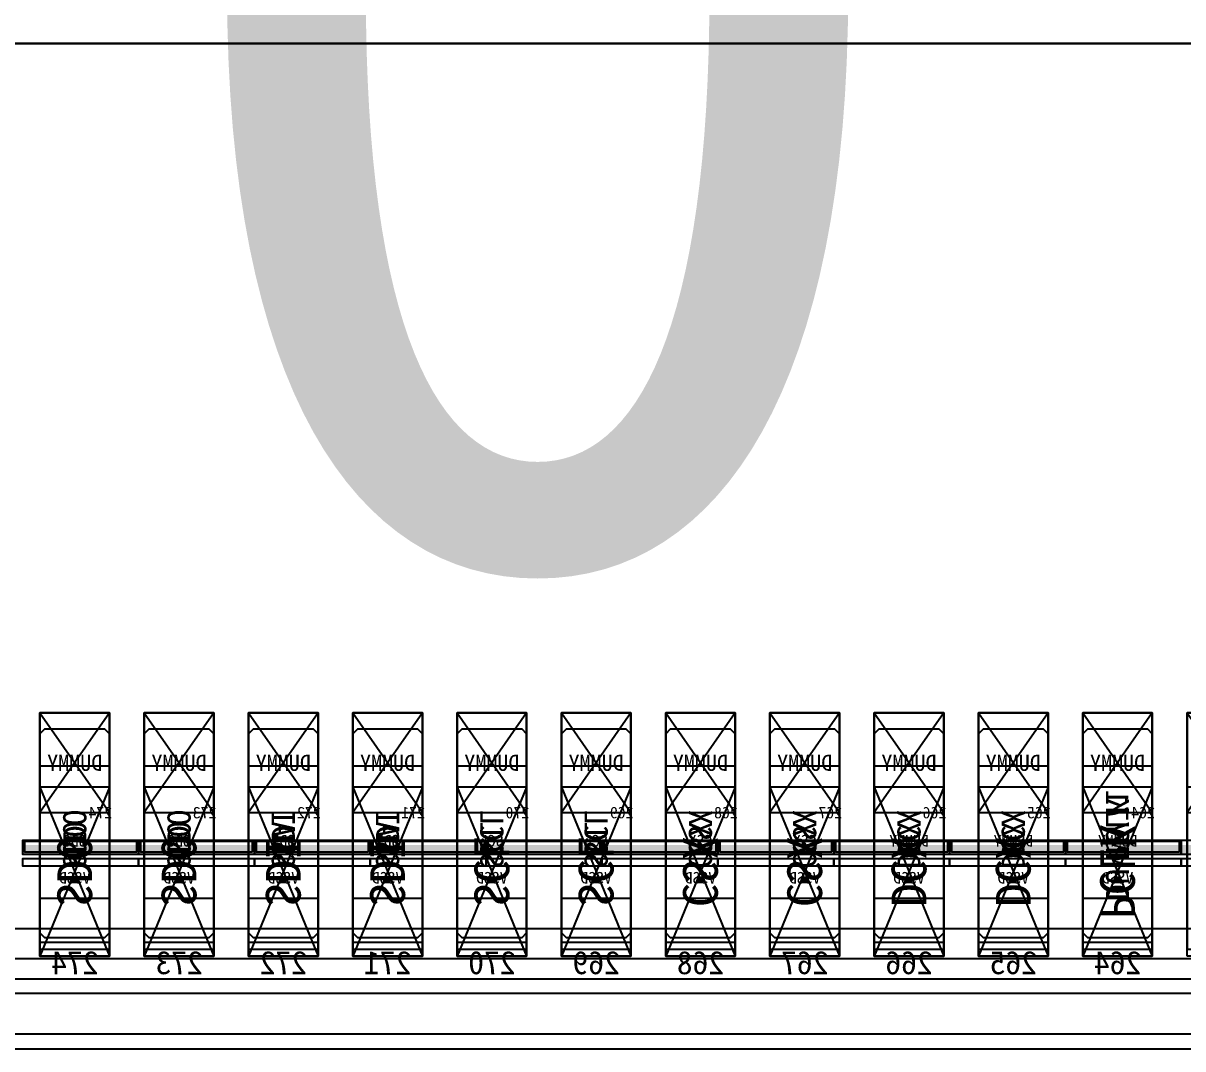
# Model space of a CAD drawing. Header units: millimetres. Extents: x 427 to 2444, y 137 to 817.
# Drawn here: x 1136.997 to 1137.497, y 300.775 to 301.218 of the extents above; entities that cross this region are included whole.
import ezdxf
from ezdxf.enums import TextEntityAlignment as Align

# ---------------------------------------------------------------- set-up
doc = ezdxf.new("R2010")
doc.units = ezdxf.units.MM
for name, color, linetype in [('L0', 211, 'Continuous'), ('L102', 91, 'Continuous'), ('L114', 213, 'Continuous'), ('L240', 60, 'Continuous'), ('L241', 200, 'Continuous'), ('L242', 51, 'Continuous'), ('L245', 53, 'Continuous'), ('L246', 93, 'Continuous'), ('L248', 171, 'Continuous'), ('L59', 140, 'Continuous'), ('L63', 4, 'Continuous'), ('L98', 150, 'Continuous')]:
    doc.layers.add(name, color=color, linetype=linetype)
doc.styles.add('txt', font='simhei.ttf')

# ---------------------------------------------------------------- blocks, each defined once
blk = doc.blocks.new('HX8394_F_PAD')
at = {"layer": 'L0'}
blk.add_lwpolyline([(-13.86, -0.4025), (-13.86, 0.4025), (13.86, 0.4025), (13.86, -0.4025), (-13.86, -0.4025)], close=True, dxfattribs=at)
at = {"layer": 'L241'}
blk.add_lwpolyline([(-13.9, -0.435), (-13.9, 0.435), (13.9, 0.435), (13.9, -0.435), (-13.9, -0.435)], close=True, dxfattribs=at)
at = {"layer": 'L242'}
for points in [[(-1.8355, -0.3935), (-1.8375, -0.3915), (-1.8375, -0.3055), (-1.8355, -0.3035), (-1.8095, -0.3035), (-1.8075, -0.3055), (-1.8075, -0.3915), (-1.8095, -0.3935), (-1.8355, -0.3935)], [(-1.7905, -0.3935), (-1.7925, -0.3915), (-1.7925, -0.3055), (-1.7905, -0.3035), (-1.7645, -0.3035), (-1.7625, -0.3055), (-1.7625, -0.3915), (-1.7645, -0.3935), (-1.7905, -0.3935)], [(-1.7455, -0.3935), (-1.7475, -0.3915), (-1.7475, -0.3055), (-1.7455, -0.3035), (-1.7195, -0.3035), (-1.7175, -0.3055), (-1.7175, -0.3915), (-1.7195, -0.3935), (-1.7455, -0.3935)], [(-1.7005, -0.3935), (-1.7025, -0.3915), (-1.7025, -0.3055), (-1.7005, -0.3035), (-1.6745, -0.3035), (-1.6725, -0.3055), (-1.6725, -0.3915), (-1.6745, -0.3935), (-1.7005, -0.3935)], [(-1.6555, -0.3935), (-1.6575, -0.3915), (-1.6575, -0.3055), (-1.6555, -0.3035), (-1.6295, -0.3035), (-1.6275, -0.3055), (-1.6275, -0.3915), (-1.6295, -0.3935), (-1.6555, -0.3935)], [(-1.6105, -0.3935), (-1.6125, -0.3915), (-1.6125, -0.3055), (-1.6105, -0.3035), (-1.5845, -0.3035), (-1.5825, -0.3055), (-1.5825, -0.3915), (-1.5845, -0.3935), (-1.6105, -0.3935)], [(-1.5655, -0.3935), (-1.5675, -0.3915), (-1.5675, -0.3055), (-1.5655, -0.3035), (-1.5395, -0.3035), (-1.5375, -0.3055), (-1.5375, -0.3915), (-1.5395, -0.3935), (-1.5655, -0.3935)], [(-1.5205, -0.3935), (-1.5225, -0.3915), (-1.5225, -0.3055), (-1.5205, -0.3035), (-1.4945, -0.3035), (-1.4925, -0.3055), (-1.4925, -0.3915), (-1.4945, -0.3935), (-1.5205, -0.3935)], [(-1.4755, -0.3935), (-1.4775, -0.3915), (-1.4775, -0.3055), (-1.4755, -0.3035), (-1.4495, -0.3035), (-1.4475, -0.3055), (-1.4475, -0.3915), (-1.4495, -0.3935), (-1.4755, -0.3935)], [(-1.4305, -0.3935), (-1.4325, -0.3915), (-1.4325, -0.3055), (-1.4305, -0.3035), (-1.4045, -0.3035), (-1.4025, -0.3055), (-1.4025, -0.3915), (-1.4045, -0.3935), (-1.4305, -0.3935)], [(-1.3855, -0.3935), (-1.3875, -0.3915), (-1.3875, -0.3055), (-1.3855, -0.3035), (-1.3595, -0.3035), (-1.3575, -0.3055), (-1.3575, -0.3915), (-1.3595, -0.3935), (-1.3855, -0.3935)]]:
    blk.add_lwpolyline(points, close=True, dxfattribs=at)
at = {"layer": 'L240', "style": 'txt'}
for s, p in [('PCLK', (-1.8225, -0.346834)), ('DCX', (-1.7775, -0.3485)), ('DCX', (-1.7325, -0.3485)), ('CSX', (-1.6875, -0.3485)), ('CSX', (-1.6425, -0.3485)), ('SCL', (-1.5975, -0.3485)), ('SCL', (-1.5525, -0.3485)), ('SDI', (-1.5075, -0.3485)), ('SDI', (-1.4625, -0.3485)), ('SDO', (-1.4175, -0.3485)), ('SDO', (-1.3725, -0.3485))]:
    blk.add_text(s, height=0.01, rotation=90, dxfattribs=at).set_placement(p, align=Align.MIDDLE_CENTER)
at = {"layer": 'L248', "style": 'txt'}
blk.add_text('27800x870(include SR&SL)', height=0.5, dxfattribs=at).set_placement((-0.381772, 0.019694), align=Align.MIDDLE_CENTER)
blk = doc.blocks.new('NTBUMP_73X30')
at = {"color": 5, "linetype": 'Continuous'}
blk.add_lwpolyline([(-0.015, 0.04), (0.015, -0.033), (0.015, 0.04), (-0.015, -0.033)], dxfattribs=at)
at = {"layer": 'L242', "color": 5}
blk.add_lwpolyline([(-0.015, -0.033), (-0.015, 0.04), (0.015, 0.04), (0.015, -0.033), (-0.015, -0.033)], close=True, dxfattribs=at)
blk = doc.blocks.new('ILI9881C_AA_NTBUMP_PM_875UM')
at = {"layer": 'L241'}
blk.add_lwpolyline([(-13.92, -0.4375), (-13.92, 0.4375), (13.92, 0.4375), (13.92, -0.4375), (-13.92, -0.4375)], close=True, dxfattribs=at)
for p in [(-1.8225, -0.3645), (-1.7775, -0.3645), (-1.7325, -0.3645), (-1.6875, -0.3645), (-1.6425, -0.3645), (-1.5975, -0.3645), (-1.5525, -0.3645), (-1.5075, -0.3645), (-1.4625, -0.3645), (-1.4175, -0.3645), (-1.3725, -0.3645)]:
    blk.add_blockref('NTBUMP_73X30', p)
at = {"layer": 'L246', "style": 'txt'}
for s, p in [('PCLK', (-1.8225, -0.361)), ('DCX', (-1.7775, -0.361)), ('DCX', (-1.7325, -0.361)), ('CSX', (-1.6875, -0.361)), ('CSX', (-1.6425, -0.361)), ('SCL', (-1.5975, -0.361)), ('SCL', (-1.5525, -0.361)), ('SDI', (-1.5075, -0.361)), ('SDI', (-1.4625, -0.361)), ('SDO', (-1.4175, -0.361)), ('SDO', (-1.3725, -0.361))]:
    blk.add_text(s, height=0.015, rotation=90, dxfattribs=at).set_placement(p, align=Align.MIDDLE_CENTER)
for s, p in [('264', (-1.8225, -0.400279)), ('265', (-1.7775, -0.400279)), ('266', (-1.7325, -0.400279)), ('267', (-1.6875, -0.400279)), ('268', (-1.6425, -0.400279)), ('269', (-1.5975, -0.400279)), ('270', (-1.5525, -0.400279)), ('271', (-1.5075, -0.400279)), ('272', (-1.4625, -0.400279)), ('273', (-1.4175, -0.400279)), ('274', (-1.3725, -0.400279))]:
    blk.add_text(s, height=0.01, dxfattribs=at).set_placement(p, align=Align.MIDDLE_CENTER)
blk = doc.blocks.new('INPUT_BUMP')
at = {"layer": 'L102'}
for points in [[(0.014, 0.04), (0.014, 0.041), (0.015, 0.041), (0.015, 0.04), (0.014, 0.04)], [(0.015, 0.04), (0.015, 0.041), (0.016, 0.041), (0.016, 0.04), (0.015, 0.04)], [(0.014, 0.039), (0.014, 0.04), (0.015, 0.04), (0.015, 0.039), (0.014, 0.039)], [(0.015, 0.039), (0.015, 0.04), (0.016, 0.04), (0.016, 0.039), (0.015, 0.039)]]:
    blk.add_lwpolyline(points, close=True, dxfattribs=at)
at = {"layer": 'L242'}
blk.add_lwpolyline([(0, 0.01), (0, 0.08), (0.03, 0.08), (0.03, 0.01), (0, 0.01)], close=True, dxfattribs=at)
blk = doc.blocks.new('JD9365Z_PAD_20170829_Y880')
at = {"layer": 'L241'}
blk.add_lwpolyline([(-13.95, -0.41), (-13.95, 0.41), (13.95, 0.41), (13.95, -0.41), (-13.95, -0.41)], close=True, dxfattribs=at)
at = {"row_count": 1, "column_count": 554, "row_spacing": 0.08, "column_spacing": 0.045}
blk.add_blockref('INPUT_BUMP', (-12.4575, -0.401), dxfattribs=at)
at = {"layer": 'L240', "style": 'txt'}
for p in [(-1.8225, -0.360167), (-1.7775, -0.360167), (-1.7325, -0.360167), (-1.6875, -0.360167), (-1.6425, -0.360167), (-1.5975, -0.360167), (-1.5525, -0.360167), (-1.5075, -0.360167), (-1.4625, -0.360167), (-1.4175, -0.360167), (-1.3725, -0.360167)]:
    blk.add_text('VSSD', height=0.005, dxfattribs=at).set_placement(p, align=Align.MIDDLE_CENTER)
blk = doc.blocks.new('NV3052C3P_BUMP_ORI_20190911')
at = {"layer": 'L241'}
blk.add_lwpolyline([(-13.8, -0.398), (-13.8, 0.398), (13.8, 0.398), (13.8, -0.398), (-13.8, -0.398)], close=True, dxfattribs=at)
at = {"layer": 'L242'}
for points in [[(-1.8375, -0.385), (-1.8375, -0.337), (-1.8075, -0.337), (-1.8075, -0.385), (-1.8375, -0.385)], [(-1.7925, -0.385), (-1.7925, -0.337), (-1.7625, -0.337), (-1.7625, -0.385), (-1.7925, -0.385)], [(-1.7475, -0.385), (-1.7475, -0.337), (-1.7175, -0.337), (-1.7175, -0.385), (-1.7475, -0.385)], [(-1.7025, -0.385), (-1.7025, -0.337), (-1.6725, -0.337), (-1.6725, -0.385), (-1.7025, -0.385)], [(-1.6575, -0.385), (-1.6575, -0.337), (-1.6275, -0.337), (-1.6275, -0.385), (-1.6575, -0.385)], [(-1.6125, -0.385), (-1.6125, -0.337), (-1.5825, -0.337), (-1.5825, -0.385), (-1.6125, -0.385)], [(-1.5675, -0.385), (-1.5675, -0.337), (-1.5375, -0.337), (-1.5375, -0.385), (-1.5675, -0.385)], [(-1.5225, -0.385), (-1.5225, -0.337), (-1.4925, -0.337), (-1.4925, -0.385), (-1.5225, -0.385)], [(-1.4775, -0.385), (-1.4775, -0.337), (-1.4475, -0.337), (-1.4475, -0.385), (-1.4775, -0.385)], [(-1.4325, -0.385), (-1.4325, -0.337), (-1.4025, -0.337), (-1.4025, -0.385), (-1.4325, -0.385)], [(-1.3875, -0.385), (-1.3875, -0.337), (-1.3575, -0.337), (-1.3575, -0.385), (-1.3875, -0.385)]]:
    blk.add_lwpolyline(points, close=True, dxfattribs=at)
at = {"layer": 'L245', "style": 'txt'}
for s, p in [('DUMMY', (-1.822527, -0.360167)), ('DUMMY', (-1.777527, -0.360167)), ('DUMMY', (-1.732527, -0.360167)), ('CSX', (-1.687527, -0.360167)), ('CSX', (-1.642527, -0.360167)), ('SCL', (-1.597527, -0.360167)), ('SCL', (-1.552527, -0.360167)), ('SDI', (-1.507527, -0.360167)), ('SDI', (-1.462527, -0.360167)), ('SDO', (-1.417527, -0.360167)), ('SDO', (-1.372527, -0.360167))]:
    blk.add_text(s, height=0.005, dxfattribs=at).set_placement(p, align=Align.MIDDLE_CENTER)
blk = doc.blocks.new('BUMP_30_76')
at = {"layer": 'L242'}
blk.add_lwpolyline([(-0.015, -0.0195), (-0.015, 0.0565), (0.015, 0.0565), (0.015, -0.0195), (-0.015, -0.0195)], close=True, dxfattribs=at)
blk = doc.blocks.new('FL11283_A_OTHER')
at = {"layer": 'L102'}
blk.add_lwpolyline([(-13.86, 0), (-13.86, 0.41), (0, 0.41), (0, 0), (-13.86, 0)], close=True, dxfattribs=at)
at = {"layer": 'L241'}
blk.add_lwpolyline([(-13.86, -0.41), (-13.86, 0.41), (13.86, 0.41), (13.86, 0.404), (-13.854, 0.404), (-13.854, -0.404), (13.854, -0.404), (13.854, 0.404), (13.86, 0.404), (13.86, -0.41), (-13.86, -0.41)], close=True, dxfattribs=at)
at = {"layer": 'L59'}
for points in [[(-13.86, -0.41), (-13.86, 0.41), (13.86, 0.41), (13.86, -0.41), (-13.86, -0.41)], [(-13.86, -0.41), (-13.86, 0), (0, 0), (0, -0.41), (-13.86, -0.41)]]:
    blk.add_lwpolyline(points, close=True, dxfattribs=at)
for p in [(-1.8225, -0.3685), (-1.7775, -0.3685), (-1.7325, -0.3685), (-1.6875, -0.3685), (-1.6425, -0.3685), (-1.5975, -0.3685), (-1.5525, -0.3685), (-1.5075, -0.3685), (-1.4625, -0.3685), (-1.4175, -0.3685), (-1.3725, -0.3685)]:
    blk.add_blockref('BUMP_30_76', p)
at = {"layer": 'L102', "style": 'txt'}
for s, p in [('DUMMY71', (-1.8225, -0.346)), ('DCX', (-1.7775, -0.346)), ('DCX', (-1.7325, -0.346)), ('CSX', (-1.6875, -0.346)), ('CSX', (-1.6425, -0.346)), ('SCL', (-1.5975, -0.346)), ('SCL', (-1.5525, -0.346)), ('SDA', (-1.5075, -0.346)), ('SDA', (-1.4625, -0.346)), ('SDO', (-1.4175, -0.346)), ('SDO', (-1.3725, -0.346))]:
    blk.add_text(s, height=0.01, rotation=90, dxfattribs=at).set_placement(p, align=Align.MIDDLE_CENTER)
blk = doc.blocks.new('GC9702_ANALOG_PAD_BUMP')
at = {"color": 5, "linetype": 'Continuous'}
blk.add_lwpolyline([(-0.015, 0.0215), (0.015, -0.0215), (0.015, 0.0215), (-0.015, -0.0215)], dxfattribs=at)
at = {"layer": 'L242', "color": 5}
blk.add_lwpolyline([(-0.015, -0.0215), (-0.015, 0.0215), (0.015, 0.0215), (0.015, -0.0215), (-0.015, -0.0215)], close=True, dxfattribs=at)
blk = doc.blocks.new('GC9702_BUMP_NOCOMPENSATION')
at = {"layer": 'L114'}
for points in [[(-1.9, -0.38), (-1.9, -0.374), (-1.85, -0.374), (-1.85, -0.38), (-1.9, -0.38)], [(-1.9, -0.38), (-1.9, -0.374), (-1.85, -0.374), (-1.85, -0.38), (-1.9, -0.38)], [(-1.85, -0.38), (-1.85, -0.374), (-1.8, -0.374), (-1.8, -0.38), (-1.85, -0.38)], [(-1.85, -0.38), (-1.85, -0.374), (-1.8, -0.374), (-1.8, -0.38), (-1.85, -0.38)], [(-1.84926, -0.379), (-1.84926, -0.37443), (-1.80082, -0.37443), (-1.80082, -0.379), (-1.84926, -0.379)], [(-1.84926, -0.379), (-1.84926, -0.37443), (-1.80082, -0.37443), (-1.80082, -0.379), (-1.84926, -0.379)], [(-1.8, -0.38), (-1.8, -0.374), (-1.75, -0.374), (-1.75, -0.38), (-1.8, -0.38)], [(-1.8, -0.38), (-1.8, -0.374), (-1.75, -0.374), (-1.75, -0.38), (-1.8, -0.38)], [(-1.79926, -0.379), (-1.79926, -0.37443), (-1.75082, -0.37443), (-1.75082, -0.379), (-1.79926, -0.379)], [(-1.79926, -0.379), (-1.79926, -0.37443), (-1.75082, -0.37443), (-1.75082, -0.379), (-1.79926, -0.379)], [(-1.75, -0.38), (-1.75, -0.374), (-1.7, -0.374), (-1.7, -0.38), (-1.75, -0.38)], [(-1.75, -0.38), (-1.75, -0.374), (-1.7, -0.374), (-1.7, -0.38), (-1.75, -0.38)], [(-1.74926, -0.379), (-1.74926, -0.37443), (-1.70082, -0.37443), (-1.70082, -0.379), (-1.74926, -0.379)], [(-1.74926, -0.379), (-1.74926, -0.37443), (-1.70082, -0.37443), (-1.70082, -0.379), (-1.74926, -0.379)], [(-1.7, -0.38), (-1.7, -0.374), (-1.65, -0.374), (-1.65, -0.38), (-1.7, -0.38)], [(-1.7, -0.38), (-1.7, -0.374), (-1.65, -0.374), (-1.65, -0.38), (-1.7, -0.38)], [(-1.69926, -0.379), (-1.69926, -0.37443), (-1.65082, -0.37443), (-1.65082, -0.379), (-1.69926, -0.379)], [(-1.69926, -0.379), (-1.69926, -0.37443), (-1.65082, -0.37443), (-1.65082, -0.379), (-1.69926, -0.379)], [(-1.65, -0.38), (-1.65, -0.374), (-1.6, -0.374), (-1.6, -0.38), (-1.65, -0.38)], [(-1.65, -0.38), (-1.65, -0.374), (-1.6, -0.374), (-1.6, -0.38), (-1.65, -0.38)], [(-1.64926, -0.379), (-1.64926, -0.37443), (-1.60082, -0.37443), (-1.60082, -0.379), (-1.64926, -0.379)], [(-1.64926, -0.379), (-1.64926, -0.37443), (-1.60082, -0.37443), (-1.60082, -0.379), (-1.64926, -0.379)], [(-1.6, -0.38), (-1.6, -0.374), (-1.55, -0.374), (-1.55, -0.38), (-1.6, -0.38)], [(-1.6, -0.38), (-1.6, -0.374), (-1.55, -0.374), (-1.55, -0.38), (-1.6, -0.38)], [(-1.59926, -0.379), (-1.59926, -0.37443), (-1.55082, -0.37443), (-1.55082, -0.379), (-1.59926, -0.379)], [(-1.59926, -0.379), (-1.59926, -0.37443), (-1.55082, -0.37443), (-1.55082, -0.379), (-1.59926, -0.379)], [(-1.55, -0.38), (-1.55, -0.374), (-1.5, -0.374), (-1.5, -0.38), (-1.55, -0.38)], [(-1.55, -0.38), (-1.55, -0.374), (-1.5, -0.374), (-1.5, -0.38), (-1.55, -0.38)], [(-1.54926, -0.379), (-1.54926, -0.37443), (-1.50082, -0.37443), (-1.50082, -0.379), (-1.54926, -0.379)], [(-1.54926, -0.379), (-1.54926, -0.37443), (-1.50082, -0.37443), (-1.50082, -0.379), (-1.54926, -0.379)], [(-1.5, -0.38), (-1.5, -0.374), (-1.45, -0.374), (-1.45, -0.38), (-1.5, -0.38)], [(-1.5, -0.38), (-1.5, -0.374), (-1.45, -0.374), (-1.45, -0.38), (-1.5, -0.38)], [(-1.49926, -0.379), (-1.49926, -0.37443), (-1.45082, -0.37443), (-1.45082, -0.379), (-1.49926, -0.379)], [(-1.49926, -0.379), (-1.49926, -0.37443), (-1.45082, -0.37443), (-1.45082, -0.379), (-1.49926, -0.379)], [(-1.45, -0.38), (-1.45, -0.374), (-1.4, -0.374), (-1.4, -0.38), (-1.45, -0.38)], [(-1.45, -0.38), (-1.45, -0.374), (-1.4, -0.374), (-1.4, -0.38), (-1.45, -0.38)], [(-1.44926, -0.379), (-1.44926, -0.37443), (-1.40082, -0.37443), (-1.40082, -0.379), (-1.44926, -0.379)], [(-1.44926, -0.379), (-1.44926, -0.37443), (-1.40082, -0.37443), (-1.40082, -0.379), (-1.44926, -0.379)], [(-1.4, -0.38), (-1.4, -0.374), (-1.35, -0.374), (-1.35, -0.38), (-1.4, -0.38)], [(-1.4, -0.38), (-1.4, -0.374), (-1.35, -0.374), (-1.35, -0.38), (-1.4, -0.38)], [(-1.39926, -0.379), (-1.39926, -0.37443), (-1.35082, -0.37443), (-1.35082, -0.379), (-1.39926, -0.379)], [(-1.39926, -0.379), (-1.39926, -0.37443), (-1.35082, -0.37443), (-1.35082, -0.379), (-1.39926, -0.379)]]:
    blk.add_lwpolyline(points, close=True, dxfattribs=at)
at = {"layer": 'L114', "const_width": 0.004}
for points in [[(-1.9, -0.378), (-1.85, -0.378)], [(-1.9, -0.378), (-1.85, -0.378)], [(-1.9, -0.378), (-1.85, -0.378)], [(-1.9, -0.378), (-1.85, -0.378)], [(-1.85, -0.378), (-1.8, -0.378)], [(-1.85, -0.378), (-1.8, -0.378)], [(-1.85, -0.378), (-1.8, -0.378)], [(-1.85, -0.378), (-1.8, -0.378)], [(-1.8, -0.378), (-1.75, -0.378)], [(-1.8, -0.378), (-1.75, -0.378)], [(-1.8, -0.378), (-1.75, -0.378)], [(-1.8, -0.378), (-1.75, -0.378)], [(-1.75, -0.378), (-1.7, -0.378)], [(-1.75, -0.378), (-1.7, -0.378)], [(-1.75, -0.378), (-1.7, -0.378)], [(-1.75, -0.378), (-1.7, -0.378)], [(-1.7, -0.378), (-1.65, -0.378)], [(-1.7, -0.378), (-1.65, -0.378)], [(-1.7, -0.378), (-1.65, -0.378)], [(-1.7, -0.378), (-1.65, -0.378)], [(-1.65, -0.378), (-1.6, -0.378)], [(-1.65, -0.378), (-1.6, -0.378)], [(-1.65, -0.378), (-1.6, -0.378)], [(-1.65, -0.378), (-1.6, -0.378)], [(-1.6, -0.378), (-1.55, -0.378)], [(-1.6, -0.378), (-1.55, -0.378)], [(-1.6, -0.378), (-1.55, -0.378)], [(-1.6, -0.378), (-1.55, -0.378)], [(-1.55, -0.378), (-1.5, -0.378)], [(-1.55, -0.378), (-1.5, -0.378)], [(-1.55, -0.378), (-1.5, -0.378)], [(-1.55, -0.378), (-1.5, -0.378)], [(-1.5, -0.378), (-1.45, -0.378)], [(-1.5, -0.378), (-1.45, -0.378)], [(-1.5, -0.378), (-1.45, -0.378)], [(-1.5, -0.378), (-1.45, -0.378)], [(-1.45, -0.378), (-1.4, -0.378)], [(-1.45, -0.378), (-1.4, -0.378)], [(-1.45, -0.378), (-1.4, -0.378)], [(-1.45, -0.378), (-1.4, -0.378)], [(-1.4, -0.378), (-1.35, -0.378)], [(-1.4, -0.378), (-1.35, -0.378)], [(-1.4, -0.378), (-1.35, -0.378)], [(-1.4, -0.378), (-1.35, -0.378)]]:
    blk.add_lwpolyline(points, dxfattribs=at)
at = {"layer": 'L241'}
for points in [[(-1.9, -0.385), (-1.9, -0.382), (-1.85, -0.382), (-1.85, -0.385), (-1.9, -0.385)], [(-1.9, -0.385), (-1.9, -0.382), (-1.85, -0.382), (-1.85, -0.385), (-1.9, -0.385)], [(-1.85, -0.385), (-1.85, -0.382), (-1.8, -0.382), (-1.8, -0.385), (-1.85, -0.385)], [(-1.85, -0.385), (-1.85, -0.382), (-1.8, -0.382), (-1.8, -0.385), (-1.85, -0.385)], [(-1.8, -0.385), (-1.8, -0.382), (-1.75, -0.382), (-1.75, -0.385), (-1.8, -0.385)], [(-1.8, -0.385), (-1.8, -0.382), (-1.75, -0.382), (-1.75, -0.385), (-1.8, -0.385)], [(-1.75, -0.385), (-1.75, -0.382), (-1.7, -0.382), (-1.7, -0.385), (-1.75, -0.385)], [(-1.75, -0.385), (-1.75, -0.382), (-1.7, -0.382), (-1.7, -0.385), (-1.75, -0.385)], [(-1.7, -0.385), (-1.7, -0.382), (-1.65, -0.382), (-1.65, -0.385), (-1.7, -0.385)], [(-1.7, -0.385), (-1.7, -0.382), (-1.65, -0.382), (-1.65, -0.385), (-1.7, -0.385)], [(-1.65, -0.385), (-1.65, -0.382), (-1.6, -0.382), (-1.6, -0.385), (-1.65, -0.385)], [(-1.65, -0.385), (-1.65, -0.382), (-1.6, -0.382), (-1.6, -0.385), (-1.65, -0.385)], [(-1.6, -0.385), (-1.6, -0.382), (-1.55, -0.382), (-1.55, -0.385), (-1.6, -0.385)], [(-1.6, -0.385), (-1.6, -0.382), (-1.55, -0.382), (-1.55, -0.385), (-1.6, -0.385)], [(-1.55, -0.385), (-1.55, -0.382), (-1.5, -0.382), (-1.5, -0.385), (-1.55, -0.385)], [(-1.55, -0.385), (-1.55, -0.382), (-1.5, -0.382), (-1.5, -0.385), (-1.55, -0.385)], [(-1.5, -0.385), (-1.5, -0.382), (-1.45, -0.382), (-1.45, -0.385), (-1.5, -0.385)], [(-1.5, -0.385), (-1.5, -0.382), (-1.45, -0.382), (-1.45, -0.385), (-1.5, -0.385)], [(-1.45, -0.385), (-1.45, -0.382), (-1.4, -0.382), (-1.4, -0.385), (-1.45, -0.385)], [(-1.45, -0.385), (-1.45, -0.382), (-1.4, -0.382), (-1.4, -0.385), (-1.45, -0.385)], [(-1.4, -0.385), (-1.4, -0.382), (-1.35, -0.382), (-1.35, -0.385), (-1.4, -0.385)], [(-1.4, -0.385), (-1.4, -0.382), (-1.35, -0.382), (-1.35, -0.385), (-1.4, -0.385)]]:
    blk.add_lwpolyline(points, close=True, dxfattribs=at)
at = {"row_count": 1, "column_count": 554, "row_spacing": 0.043, "column_spacing": 0.045}
blk.add_blockref('GC9702_ANALOG_PAD_BUMP', (-12.4425, -0.3405), dxfattribs=at)
at = {"layer": 'L114', "style": 'txt'}
for s, p in [('264', (-1.8335, -0.362)), ('265', (-1.7885, -0.362)), ('266', (-1.7435, -0.362)), ('267', (-1.6985, -0.362)), ('268', (-1.6535, -0.362)), ('269', (-1.6085, -0.362)), ('270', (-1.5635, -0.362)), ('271', (-1.5185, -0.362)), ('272', (-1.4735, -0.362)), ('273', (-1.4285, -0.362)), ('274', (-1.3835, -0.362))]:
    blk.add_text(s, height=0.005, dxfattribs=at).set_placement(p, align=Align.MIDDLE_CENTER)
at = {"layer": 'L98', "style": 'txt'}
for p in [(-1.8225, -0.3405), (-1.7775, -0.3405), (-1.7325, -0.3405), (-1.6875, -0.3405), (-1.6425, -0.3405), (-1.5975, -0.3405), (-1.5525, -0.3405), (-1.5075, -0.3405), (-1.4625, -0.3405), (-1.4175, -0.3405), (-1.3725, -0.3405)]:
    blk.add_text('DUMMY', height=0.007, dxfattribs=at).set_placement(p, align=Align.MIDDLE_CENTER)
blk = doc.blocks.new('IC_GDS_ALL')
for name, p in [('ILI9881C_AA_NTBUMP_PM_875UM', (0, 0)), ('HX8394_F_PAD', (0, 0.004)), ('GC9702_BUMP_NOCOMPENSATION', (0, 0.0265)), ('NV3052C3P_BUMP_ORI_20190911', (0, 0.0125)), ('JD9365Z_PAD_20170829_Y880', (0, -0.0035)), ('FL11283_A_OTHER', (0, -0.0035))]:
    blk.add_blockref(name, p)
blk = doc.blocks.new('INPUT_PAD')
at = {"layer": 'L63'}
blk.add_lwpolyline([(0.01, -0.043), (0.01, 0.062), (0.04, 0.062), (0.04, -0.043), (0.01, -0.043)], close=True, dxfattribs=at)
blk = doc.blocks.new('IC_PAD_ALL')
at = {"row_count": 1, "column_count": 554, "row_spacing": 0.109, "column_spacing": 0.045}
blk.add_blockref('INPUT_PAD', (1.18, 0), dxfattribs=at)
blk = doc.blocks.new('IC_ALL')
at = {"yscale": -1, "rotation": 180}
blk.add_blockref('IC_GDS_ALL', (14, 0.4375), dxfattribs=at)
blk.add_blockref('IC_PAD_ALL', (0.3525, 0.083))
blk = doc.blocks.new('IC_FPC_OLB_ALL')
blk.add_blockref('IC_ALL', (1.188, 1.0245))

msp = doc.modelspace()

# ---------------------------------------------------------------- block references
msp.add_blockref('IC_FPC_OLB_ALL', (1120.45883, 299.75037))

doc.saveas('drawing.dxf')
